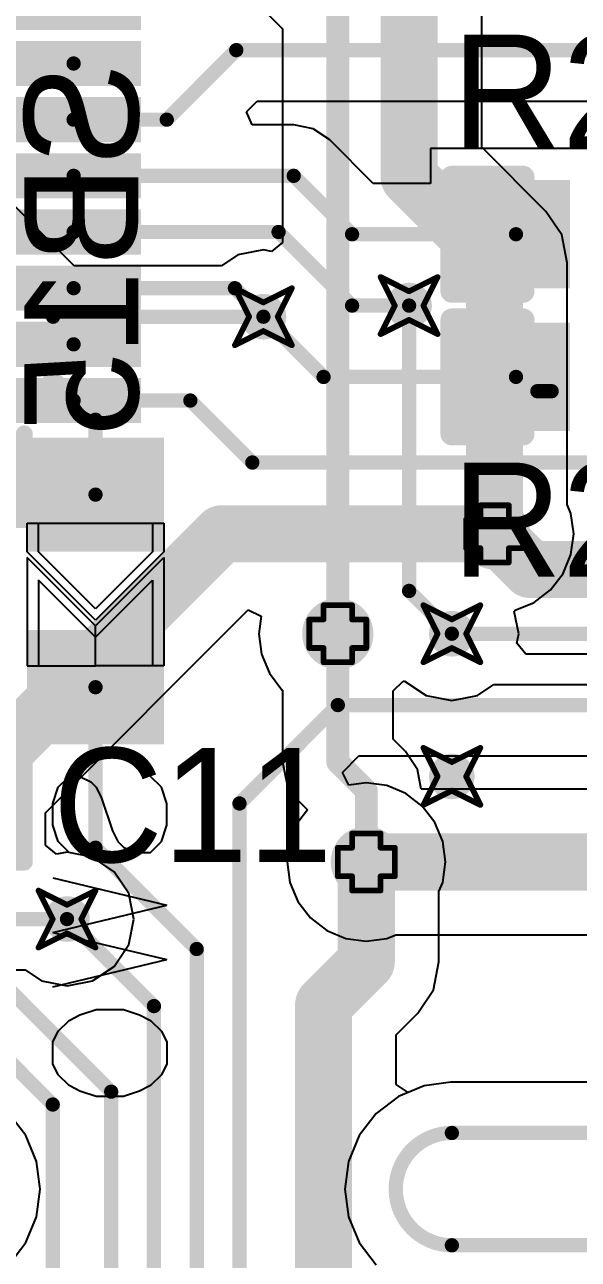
# Model space of a CAD drawing. Header units: millimetres. Extents: x 2.26 to 6.57, y 1.2 to 4.64.
# Drawn here: x 4.0084 to 4.2026, y 3.4439 to 3.8766 of the extents above; entities that cross this region are included whole.
import ezdxf

# ---------------------------------------------------------------- set-up
doc = ezdxf.new("R2010")
doc.units = ezdxf.units.MM
doc.header["$MEASUREMENT"] = 0
for name, color, linetype in [('BottomLayer', 5, 'Continuous'), ('BottomOverlay', 54, 'Continuous'), ('BottomPaste', 16, 'Continuous'), ('BottomSolder', 6, 'Continuous'), ('DrillDrawing', 1, 'Continuous'), ('KeepOutLayer', 6, 'Continuous'), ('Mechanical1', 6, 'Continuous'), ('MultiLayer', 9, 'Continuous'), ('TopLayer', 1, 'Continuous'), ('TopOverlay', 2, 'Continuous'), ('TopPaste', 8, 'Continuous'), ('TopSolder', 216, 'Continuous'), ('ViaHoleLayer', 16, 'Continuous')]:
    doc.layers.add(name, color=color, linetype=linetype)

# ---------------------------------------------------------------- blocks, each defined once
blk = doc.blocks.new('JP2_SMD_B_17')
at = {"layer": 'BottomLayer'}
for p, q in [((-0.02625, 0.02), (-0.02625, 0)), ((0.00375, 0.02), (-0.02625, 0.02)), ((-0.01625, 0), (0.00375, 0.02)), ((-0.00625, 0), (0.01375, 0.02)), ((0.01375, 0.02), (0.02375, 0.02)), ((0.02375, 0.02), (0.02375, -0.02)), ((-0.02625, 0), (-0.01625, 0)), ((-0.02625, -0.02), (-0.02625, 0)), ((-0.02625, 0), (-0.01625, 0)), ((-0.01625, 0), (0.00375, -0.02)), ((0.01375, -0.02), (-0.00625, 0)), ((0.00375, -0.02), (-0.02625, -0.02)), ((0.02375, -0.02), (0.01375, -0.02))]:
    blk.add_line(p, q, dxfattribs=at)
for points in [[(-0.01775, 0.02), (-0.04975, 0.02), (-0.01775, -0.02), (-0.04975, -0.02)], [(0.04975, 0.02), (0.01775, 0.02), (0.04975, -0.02), (0.01775, -0.02)]]:
    blk.add_solid(points, dxfattribs=at)
at = {"layer": 'BottomPaste'}
for p, q in [((-0.02625, 0.02), (-0.02625, 0)), ((0.00375, 0.02), (-0.02625, 0.02)), ((-0.01625, 0), (0.00375, 0.02)), ((-0.00625, 0), (0.01375, 0.02)), ((0.01375, 0.02), (0.02375, 0.02)), ((0.02375, 0.02), (0.02375, -0.02)), ((-0.02625, 0), (-0.01625, 0)), ((-0.02625, -0.02), (-0.02625, 0)), ((-0.02625, 0), (-0.01625, 0)), ((-0.01625, 0), (0.00375, -0.02)), ((0.01375, -0.02), (-0.00625, 0)), ((0.00375, -0.02), (-0.02625, -0.02)), ((0.02375, -0.02), (0.01375, -0.02))]:
    blk.add_line(p, q, dxfattribs=at)
for points in [[(-0.01775, 0.02), (-0.04975, 0.02), (-0.01775, -0.02), (-0.04975, -0.02)], [(0.04975, 0.02), (0.01775, 0.02), (0.04975, -0.02), (0.01775, -0.02)]]:
    blk.add_solid(points, dxfattribs=at)
at = {"layer": 'BottomSolder'}
for p, q in [((-0.02625, 0.024), (-0.02625, 0)), ((0.01175, 0.024), (-0.02625, 0.024)), ((-0.01225, 0), (0.01175, 0.024)), ((-0.01025, 0), (0.01375, 0.024)), ((0.01375, 0.024), (0.02375, 0.024)), ((0.02375, 0.024), (0.02375, -0.024)), ((-0.02625, 0), (-0.01225, 0)), ((-0.02625, -0.024), (-0.02625, 0)), ((-0.02625, 0), (-0.01225, 0)), ((-0.01225, 0), (0.01175, -0.024)), ((0.01375, -0.024), (-0.01025, 0)), ((0.01175, -0.024), (-0.02625, -0.024)), ((0.02375, -0.024), (0.01375, -0.024))]:
    blk.add_line(p, q, dxfattribs=at)
for points in [[(-0.01375, 0.024), (-0.05375, 0.024), (-0.01375, -0.024), (-0.05375, -0.024)], [(0.05375, 0.024), (0.01375, 0.024), (0.05375, -0.024), (0.01375, -0.024)]]:
    blk.add_solid(points, dxfattribs=at)
blk = doc.blocks.new('0603C_65')
at = {"layer": 'TopLayer'}
for points in [[(-0.0125, 0.015), (-0.0425, 0.015), (-0.0125, -0.015), (-0.0425, -0.015)], [(0.0425, 0.015), (0.0125, 0.015), (0.0425, -0.015), (0.0125, -0.015)]]:
    blk.add_solid(points, dxfattribs=at)
at = {"layer": 'TopOverlay', "const_width": 0.006}
for points in [[(-0.025, 0.02), (-0.05, 0.02)], [(-0.05, 0.02), (-0.05, -0.02)], [(0.05, 0.02), (0.025, 0.02)], [(0.05, 0.02), (0.05, -0.02)], [(-0.025, -0.02), (-0.05, -0.02)], [(0.05, -0.02), (0.025, -0.02)]]:
    blk.add_lwpolyline(points, dxfattribs=at)
at = {"layer": 'TopOverlay', "const_width": 0.003}
for points in [[(-0.0515, 0.02, 1), (-0.0485, 0.02, 1)], [(-0.0515, 0.02, 1), (-0.0485, 0.02, 1)], [(-0.0265, 0.02, 1), (-0.0235, 0.02, 1)], [(0.0235, 0.02, 1), (0.0265, 0.02, 1)], [(0.0485, 0.02, 1), (0.0515, 0.02, 1)], [(0.0485, 0.02, 1), (0.0515, 0.02, 1)], [(-0.0515, -0.02, 1), (-0.0485, -0.02, 1)], [(-0.0515, -0.02, 1), (-0.0485, -0.02, 1)], [(-0.0265, -0.02, 1), (-0.0235, -0.02, 1)], [(0.0235, -0.02, 1), (0.0265, -0.02, 1)], [(0.0485, -0.02, 1), (0.0515, -0.02, 1)], [(0.0485, -0.02, 1), (0.0515, -0.02, 1)]]:
    blk.add_lwpolyline(points, format="xyb", close=True, dxfattribs=at)
at = {"layer": 'TopPaste'}
for points in [[(-0.0125, 0.015), (-0.0425, 0.015), (-0.0125, -0.015), (-0.0425, -0.015)], [(0.0425, 0.015), (0.0125, 0.015), (0.0425, -0.015), (0.0125, -0.015)]]:
    blk.add_solid(points, dxfattribs=at)
at = {"layer": 'TopSolder'}
for points in [[(-0.0085, 0.019), (-0.0465, 0.019), (-0.0085, -0.019), (-0.0465, -0.019)], [(0.0465, 0.019), (0.0085, 0.019), (0.0465, -0.019), (0.0085, -0.019)]]:
    blk.add_solid(points, dxfattribs=at)
blk = doc.blocks.new('QFP48_7X7_111')
at = {"layer": 'TopLayer'}
for points in [[(-0.01378, 0.14764), (-0.00591, 0.14764), (-0.01378, 0.18701), (-0.00591, 0.18701)], [(0.00591, 0.14764), (0.01378, 0.14764), (0.00591, 0.18701), (0.01378, 0.18701)], [(0.02559, 0.14764), (0.03346, 0.14764), (0.02559, 0.18701), (0.03346, 0.18701)], [(0.04528, 0.14764), (0.05315, 0.14764), (0.04528, 0.18701), (0.05315, 0.18701)], [(0.06496, 0.14764), (0.07283, 0.14764), (0.06496, 0.18701), (0.07283, 0.18701)], [(0.08465, 0.14764), (0.09252, 0.14764), (0.08465, 0.18701), (0.09252, 0.18701)], [(0.10433, 0.14764), (0.1122, 0.14764), (0.10433, 0.18701), (0.1122, 0.18701)]]:
    blk.add_solid(points, dxfattribs=at)
at = {"layer": 'TopOverlay', "const_width": 0.006}
for points in [[(0.15, 0.15), (0.12, 0.15)], [(0.15, 0.12), (0.15, 0.15)]]:
    blk.add_lwpolyline(points, dxfattribs=at)
at = {"layer": 'TopOverlay', "const_width": 0.003}
for points in [[(0.1185, 0.15, 1), (0.1215, 0.15, 1)], [(0.1485, 0.15, 1), (0.1515, 0.15, 1)], [(0.1485, 0.15, 1), (0.1515, 0.15, 1)]]:
    blk.add_lwpolyline(points, format="xyb", close=True, dxfattribs=at)
at = {"layer": 'TopPaste'}
for points in [[(-0.01378, 0.14764), (-0.00591, 0.14764), (-0.01378, 0.18701), (-0.00591, 0.18701)], [(0.00591, 0.14764), (0.01378, 0.14764), (0.00591, 0.18701), (0.01378, 0.18701)], [(0.02559, 0.14764), (0.03346, 0.14764), (0.02559, 0.18701), (0.03346, 0.18701)], [(0.04528, 0.14764), (0.05315, 0.14764), (0.04528, 0.18701), (0.05315, 0.18701)], [(0.06496, 0.14764), (0.07283, 0.14764), (0.06496, 0.18701), (0.07283, 0.18701)], [(0.08465, 0.14764), (0.09252, 0.14764), (0.08465, 0.18701), (0.09252, 0.18701)], [(0.10433, 0.14764), (0.1122, 0.14764), (0.10433, 0.18701), (0.1122, 0.18701)]]:
    blk.add_solid(points, dxfattribs=at)
at = {"layer": 'TopSolder'}
for points in [[(-0.03746, 0.14364), (-0.02159, 0.14364), (-0.03746, 0.19101), (-0.02159, 0.19101)], [(-0.01778, 0.14364), (-0.00191, 0.14364), (-0.01778, 0.19101), (-0.00191, 0.19101)], [(0.00191, 0.14364), (0.01778, 0.14364), (0.00191, 0.19101), (0.01778, 0.19101)], [(0.02159, 0.14364), (0.03746, 0.14364), (0.02159, 0.19101), (0.03746, 0.19101)], [(0.04128, 0.14364), (0.05715, 0.14364), (0.04128, 0.19101), (0.05715, 0.19101)], [(0.06096, 0.14364), (0.07683, 0.14364), (0.06096, 0.19101), (0.07683, 0.19101)], [(0.08065, 0.14364), (0.09652, 0.14364), (0.08065, 0.19101), (0.09652, 0.19101)], [(0.10033, 0.14364), (0.1162, 0.14364), (0.10033, 0.19101), (0.1162, 0.19101)]]:
    blk.add_solid(points, dxfattribs=at)
blk = doc.blocks.new('0603R_129')
at = {"layer": 'TopLayer'}
for points in [[(-0.0125, 0.015), (-0.0425, 0.015), (-0.0125, -0.015), (-0.0425, -0.015)], [(0.0425, 0.015), (0.0125, 0.015), (0.0425, -0.015), (0.0125, -0.015)]]:
    blk.add_solid(points, dxfattribs=at)
at = {"layer": 'TopOverlay', "const_width": 0.008}
for points in [[(-0.025, 0.02), (-0.05, 0.02)], [(-0.05, 0.02), (-0.05, -0.02)], [(0.05, 0.02), (0.025, 0.02)], [(0.05, 0.02), (0.05, -0.02)], [(-0.025, -0.02), (-0.05, -0.02)], [(0.05, -0.02), (0.025, -0.02)]]:
    blk.add_lwpolyline(points, dxfattribs=at)
at = {"layer": 'TopOverlay', "const_width": 0.004}
for points in [[(-0.052, 0.02, 1), (-0.048, 0.02, 1)], [(-0.052, 0.02, 1), (-0.048, 0.02, 1)], [(-0.027, 0.02, 1), (-0.023, 0.02, 1)], [(0.023, 0.02, 1), (0.027, 0.02, 1)], [(0.048, 0.02, 1), (0.052, 0.02, 1)], [(0.048, 0.02, 1), (0.052, 0.02, 1)], [(-0.052, -0.02, 1), (-0.048, -0.02, 1)], [(-0.052, -0.02, 1), (-0.048, -0.02, 1)], [(-0.027, -0.02, 1), (-0.023, -0.02, 1)], [(0.023, -0.02, 1), (0.027, -0.02, 1)], [(0.048, -0.02, 1), (0.052, -0.02, 1)], [(0.048, -0.02, 1), (0.052, -0.02, 1)]]:
    blk.add_lwpolyline(points, format="xyb", close=True, dxfattribs=at)
at = {"layer": 'TopPaste'}
for points in [[(-0.0125, 0.015), (-0.0425, 0.015), (-0.0125, -0.015), (-0.0425, -0.015)], [(0.0425, 0.015), (0.0125, 0.015), (0.0425, -0.015), (0.0125, -0.015)]]:
    blk.add_solid(points, dxfattribs=at)
at = {"layer": 'TopSolder'}
for points in [[(-0.0085, 0.019), (-0.0465, 0.019), (-0.0085, -0.019), (-0.0465, -0.019)], [(0.0465, 0.019), (0.0085, 0.019), (0.0465, -0.019), (0.0085, -0.019)]]:
    blk.add_solid(points, dxfattribs=at)
blk = doc.blocks.new('0603R_132')
at = {"layer": 'TopLayer'}
for points in [[(-0.0125, 0.015), (-0.0425, 0.015), (-0.0125, -0.015), (-0.0425, -0.015)], [(0.0425, 0.015), (0.0125, 0.015), (0.0425, -0.015), (0.0125, -0.015)]]:
    blk.add_solid(points, dxfattribs=at)
at = {"layer": 'TopOverlay', "const_width": 0.008}
for points in [[(-0.05, -0.02), (-0.05, 0.02)], [(-0.05, 0.02), (-0.025, 0.02)], [(0.025, 0.02), (0.05, 0.02)], [(0.05, -0.02), (0.05, 0.02)], [(-0.05, -0.02), (-0.025, -0.02)], [(0.025, -0.02), (0.05, -0.02)]]:
    blk.add_lwpolyline(points, dxfattribs=at)
at = {"layer": 'TopOverlay', "const_width": 0.004}
for points in [[(-0.052, 0.02, 1), (-0.048, 0.02, 1)], [(-0.052, 0.02, 1), (-0.048, 0.02, 1)], [(-0.027, 0.02, 1), (-0.023, 0.02, 1)], [(0.023, 0.02, 1), (0.027, 0.02, 1)], [(0.048, 0.02, 1), (0.052, 0.02, 1)], [(0.048, 0.02, 1), (0.052, 0.02, 1)], [(-0.052, -0.02, 1), (-0.048, -0.02, 1)], [(-0.052, -0.02, 1), (-0.048, -0.02, 1)], [(-0.027, -0.02, 1), (-0.023, -0.02, 1)], [(0.023, -0.02, 1), (0.027, -0.02, 1)], [(0.048, -0.02, 1), (0.052, -0.02, 1)], [(0.048, -0.02, 1), (0.052, -0.02, 1)]]:
    blk.add_lwpolyline(points, format="xyb", close=True, dxfattribs=at)
at = {"layer": 'TopPaste'}
for points in [[(-0.0125, 0.015), (-0.0425, 0.015), (-0.0125, -0.015), (-0.0425, -0.015)], [(0.0425, 0.015), (0.0125, 0.015), (0.0425, -0.015), (0.0125, -0.015)]]:
    blk.add_solid(points, dxfattribs=at)
at = {"layer": 'TopSolder'}
for points in [[(-0.0085, 0.019), (-0.0465, 0.019), (-0.0085, -0.019), (-0.0465, -0.019)], [(0.0465, 0.019), (0.0085, 0.019), (0.0465, -0.019), (0.0085, -0.019)]]:
    blk.add_solid(points, dxfattribs=at)

msp = doc.modelspace()

# ---------------------------------------------------------------- linework, layer by layer
at = {"layer": 'BottomLayer'}
for p, q in [((3.97457, 3.99945), (4.0989, 3.87513)), ((4.16876, 3.83371), (4.16876, 3.89815)), ((4.0989, 3.87513), (4.0989, 3.8003)), ((4.19129, 3.81117), (4.16876, 3.83371)), ((4.02577, 3.79209), (3.9916, 3.82627)), ((4.19682, 3.8029), (4.19129, 3.81117)), ((4.0989, 3.8003), (4.09503, 3.79713)), ((4.19876, 3.79315), (4.19682, 3.8029)), ((4.08319, 3.79592), (4.07747, 3.79209)), ((4.09217, 3.7977), (4.08319, 3.79592)), ((4.09503, 3.79713), (4.09217, 3.7977)), ((4.07747, 3.79209), (4.02577, 3.79209)), ((4.19876, 3.70847), (4.19876, 3.79315)), ((4.20006, 3.70533), (4.19876, 3.70847)), ((4.20101, 3.69815), (4.20006, 3.70533)), ((4.20006, 3.69097), (4.20101, 3.69815)), ((4.19729, 3.68428), (4.20006, 3.69097)), ((4.19288, 3.67854), (4.19729, 3.68428)), ((4.18714, 3.67413), (4.19288, 3.67854)), ((4.18045, 3.67136), (4.18714, 3.67413)), ((4.18016, 3.67096), (4.18045, 3.67136)), ((4.18172, 3.66315), (4.18016, 3.67096)), ((4.18106, 3.65986), (4.18172, 3.66315)), ((4.18424, 3.65599), (4.18106, 3.65986)), ((4.25532, 3.65599), (4.18424, 3.65599)), ((4.11991, 3.61456), (4.12566, 3.62031)), ((4.12566, 3.62031), (4.26327, 3.62031)), ((4.12213, 3.61008), (4.11991, 3.61456)), ((4.12827, 3.61089), (4.12213, 3.61008)), ((4.13545, 3.60994), (4.12827, 3.61089)), ((4.14214, 3.60717), (4.13545, 3.60994)), ((4.14788, 3.60276), (4.14214, 3.60717)), ((4.15229, 3.59702), (4.14788, 3.60276)), ((4.15506, 3.59033), (4.15229, 3.59702)), ((4.15601, 3.58315), (4.15506, 3.59033)), ((4.15506, 3.57597), (4.15601, 3.58315)), ((4.15376, 3.57283), (4.15506, 3.57597)), ((4.15376, 3.54815), (4.15376, 3.57283)), ((4.15182, 3.5384), (4.15376, 3.54815)), ((4.15376, 3.54815), (4.15376, 3.54815)), ((4.15376, 3.54815), (4.15376, 3.54815)), ((4.15376, 3.54815), (4.15376, 3.54815)), ((4.14629, 3.53013), (4.15182, 3.5384)), ((4.13876, 3.52259), (4.14629, 3.53013)), ((4.13876, 3.50517), (4.13876, 3.52259)), ((4.14291, 3.50239), (4.13876, 3.50517)), ((4.15794, 3.50597), (4.14856, 3.50473)), ((4.15827, 3.50603), (4.15794, 3.50597)), ((4.44685, 3.50603), (4.15827, 3.50603)), ((4.14856, 3.50473), (4.14291, 3.50239))]:
    msp.add_line(p, q, dxfattribs=at)
for points, const_width in [([(4.14327, 3.82315), (4.14327, 3.89815)], 0.02), ([(4.11827, 3.66315), (4.11827, 3.88315)], 0.008), ([(4.14327, 3.82315), (4.17327, 3.79315)], 0.02), ([(3.97898, 3.81365), (4.01838, 3.77425)], 0.005), ([(4.17327, 3.69815), (4.17327, 3.79315)], 0.02), ([(3.98827, 3.78315), (4.03327, 3.73815)], 0.005), ([(4.14327, 3.67815), (4.14327, 3.77815)], 0.005), ([(4.01838, 3.77425), (4.09217, 3.77425)], 0.005), ([(4.03327, 3.7119), (4.03327, 3.73815)], 0.005), ([(4.14327, 3.67815), (4.15827, 3.66315)], 0.005), ([(4.03327, 3.58815), (4.03327, 3.6444)], 0.005), ([(4.08377, 3.60365), (4.11827, 3.63815)], 0.005), ([(4.11827, 3.63815), (4.26327, 3.63815)], 0.005), ([(4.08377, 3.19265), (4.08377, 3.60365)], 0.005), ([(4.12827, 3.54815), (4.12827, 3.58315)], 0.02), ([(4.03327, 3.58815), (4.06877, 3.55265)], 0.005), ([(4.02327, 3.56315), (4.05377, 3.53265)], 0.005), ([(3.98327, 3.55815), (4.03877, 3.50265)], 0.005), ([(4.11327, 3.53315), (4.12827, 3.54815)], 0.02), ([(4.06877, 2.86244), (4.06877, 3.55265)], 0.005), ([(4.11327, 3.19815), (4.11327, 3.53315)], 0.02), ([(4.05377, 2.86865), (4.05377, 3.53265)], 0.005), ([(3.99327, 3.52315), (4.01827, 3.49815)], 0.005), ([(4.03877, 2.87744), (4.03877, 3.50265)], 0.005), ([(4.01827, 3.42815), (4.01827, 3.49815)], 0.005)]:
    msp.add_lwpolyline(points, dxfattribs=dict(at, const_width=const_width))
for points, const_width in [([(4.13827, 3.82315, 1), (4.14827, 3.82315, 1)], 0.01), ([(4.13827, 3.82315, 1), (4.14827, 3.82315, 1)], 0.01), ([(4.16827, 3.79315, 1), (4.17827, 3.79315, 1)], 0.01), ([(4.16827, 3.79315, 1), (4.17827, 3.79315, 1)], 0.01), ([(4.13927, 3.77815, 1), (4.14727, 3.77815, 1)], 0.008), ([(4.08817, 3.77425, 1), (4.09617, 3.77425, 1)], 0.008), ([(4.14202, 3.77815, 1), (4.14452, 3.77815, 1)], 0.0025), ([(4.01713, 3.77425, 1), (4.01963, 3.77425, 1)], 0.0025), ([(4.01713, 3.77425, 1), (4.01963, 3.77425, 1)], 0.0025), ([(4.09092, 3.77425, 1), (4.09342, 3.77425, 1)], 0.0025), ([(4.03202, 3.73815, 1), (4.03452, 3.73815, 1)], 0.0025), ([(4.03202, 3.73815, 1), (4.03452, 3.73815, 1)], 0.0025), ([(4.03202, 3.7119, 1), (4.03452, 3.7119, 1)], 0.0025), ([(4.16702, 3.69815, 1), (4.17952, 3.69815, 1)], 0.0125), ([(4.16827, 3.69815, 1), (4.17827, 3.69815, 1)], 0.01), ([(4.14202, 3.67815, 1), (4.14452, 3.67815, 1)], 0.0025), ([(4.14202, 3.67815, 1), (4.14452, 3.67815, 1)], 0.0025), ([(4.11202, 3.66315, 1), (4.12452, 3.66315, 1)], 0.0125), ([(4.15427, 3.66315, 1), (4.16227, 3.66315, 1)], 0.008), ([(4.11627, 3.66315, 1), (4.12027, 3.66315, 1)], 0.004), ([(4.15702, 3.66315, 1), (4.15952, 3.66315, 1)], 0.0025), ([(4.03202, 3.6444, 1), (4.03452, 3.6444, 1)], 0.0025), ([(4.11702, 3.63815, 1), (4.11952, 3.63815, 1)], 0.0025), ([(4.11702, 3.63815, 1), (4.11952, 3.63815, 1)], 0.0025), ([(4.15427, 3.61315, 1), (4.16227, 3.61315, 1)], 0.008), ([(4.08252, 3.60365, 1), (4.08502, 3.60365, 1)], 0.0025), ([(4.08252, 3.60365, 1), (4.08502, 3.60365, 1)], 0.0025), ([(4.12202, 3.58315, 1), (4.13452, 3.58315, 1)], 0.0125), ([(4.12327, 3.58315, 1), (4.13327, 3.58315, 1)], 0.01), ([(4.03202, 3.58815, 1), (4.03452, 3.58815, 1)], 0.0025), ([(4.03202, 3.58815, 1), (4.03452, 3.58815, 1)], 0.0025), ([(4.01927, 3.56315, 1), (4.02727, 3.56315, 1)], 0.008), ([(4.02202, 3.56315, 1), (4.02452, 3.56315, 1)], 0.0025), ([(4.12327, 3.54815, 1), (4.13327, 3.54815, 1)], 0.01), ([(4.12327, 3.54815, 1), (4.13327, 3.54815, 1)], 0.01), ([(4.06752, 3.55265, 1), (4.07002, 3.55265, 1)], 0.0025), ([(4.06752, 3.55265, 1), (4.07002, 3.55265, 1)], 0.0025), ([(4.10827, 3.53315, 1), (4.11827, 3.53315, 1)], 0.01), ([(4.10827, 3.53315, 1), (4.11827, 3.53315, 1)], 0.01), ([(4.05252, 3.53265, 1), (4.05502, 3.53265, 1)], 0.0025), ([(4.05252, 3.53265, 1), (4.05502, 3.53265, 1)], 0.0025), ([(4.03752, 3.50265, 1), (4.04002, 3.50265, 1)], 0.0025), ([(4.03752, 3.50265, 1), (4.04002, 3.50265, 1)], 0.0025), ([(4.01702, 3.49815, 1), (4.01952, 3.49815, 1)], 0.0025), ([(4.01702, 3.49815, 1), (4.01952, 3.49815, 1)], 0.0025)]:
    msp.add_lwpolyline(points, format="xyb", close=True, dxfattribs=dict(at, const_width=const_width))
at = {"layer": 'BottomOverlay'}
for p, q in [((4.02018, 3.60934), (4.02399, 3.61315)), ((4.02399, 3.61315), (4.0278, 3.61315)), ((4.0278, 3.61315), (4.03161, 3.61125)), ((4.05636, 3.60934), (4.05255, 3.61315)), ((4.01828, 3.60363), (4.02018, 3.60934)), ((4.03161, 3.61125), (4.03351, 3.60934)), ((4.03351, 3.60934), (4.03542, 3.60553)), ((4.05827, 3.60363), (4.05636, 3.60934)), ((4.03542, 3.60553), (4.03922, 3.59411)), ((4.01828, 3.59601), (4.01828, 3.60363)), ((4.05827, 3.59601), (4.05827, 3.60363)), ((4.02018, 3.5903), (4.01828, 3.59601)), ((4.05636, 3.5903), (4.05827, 3.59601)), ((4.03922, 3.59411), (4.04113, 3.5903)), ((4.02399, 3.58649), (4.02018, 3.5903)), ((4.04113, 3.5903), (4.04303, 3.58839)), ((4.04303, 3.58839), (4.04684, 3.58649)), ((4.05255, 3.58649), (4.05636, 3.5903)), ((4.04684, 3.58649), (4.05255, 3.58649)), ((4.01828, 3.57754), (4.05827, 3.56802)), ((4.01828, 3.55849), (4.05827, 3.56802)), ((4.01828, 3.55849), (4.05827, 3.54897)), ((4.01828, 3.53945), (4.05827, 3.54897)), ((4.0278, 3.52955), (4.03351, 3.53145)), ((4.03351, 3.53145), (4.04303, 3.53145)), ((4.04303, 3.53145), (4.04875, 3.52955)), ((4.02018, 3.52384), (4.02399, 3.52764)), ((4.02399, 3.52764), (4.0278, 3.52955)), ((4.04875, 3.52955), (4.05255, 3.52764)), ((4.05255, 3.52764), (4.05636, 3.52384)), ((4.01828, 3.52003), (4.02018, 3.52384)), ((4.05636, 3.52384), (4.05827, 3.52003)), ((4.01828, 3.51241), (4.01828, 3.52003)), ((4.05827, 3.52003), (4.05827, 3.51241)), ((4.02018, 3.5086), (4.01828, 3.51241)), ((4.05827, 3.51241), (4.05636, 3.5086)), ((4.02399, 3.50479), (4.02018, 3.5086)), ((4.05636, 3.5086), (4.05255, 3.50479)), ((4.0278, 3.50289), (4.02399, 3.50479)), ((4.03351, 3.50098), (4.0278, 3.50289)), ((4.04303, 3.50098), (4.03351, 3.50098)), ((4.04875, 3.50289), (4.04303, 3.50098)), ((4.05255, 3.50479), (4.04875, 3.50289))]:
    msp.add_line(p, q, dxfattribs=at)
at = {"layer": 'DrillDrawing', "const_width": 0.002}
for points in [[(4.13327, 3.78815), (4.14327, 3.78315)], [(4.13327, 3.78815), (4.13827, 3.77815)], [(4.14327, 3.78315), (4.15327, 3.78815)], [(4.14827, 3.77815), (4.15327, 3.78815)], [(4.08217, 3.78425), (4.09217, 3.77925)], [(4.08217, 3.78425), (4.08717, 3.77425)], [(4.09217, 3.77925), (4.10217, 3.78425)], [(4.09717, 3.77425), (4.10217, 3.78425)], [(4.13327, 3.76815), (4.13827, 3.77815)], [(4.14827, 3.77815), (4.15327, 3.76815)], [(4.08217, 3.76425), (4.08717, 3.77425)], [(4.09717, 3.77425), (4.10217, 3.76425)], [(4.13327, 3.76815), (4.14327, 3.77315)], [(4.14327, 3.77315), (4.15327, 3.76815)], [(4.08217, 3.76425), (4.09217, 3.76925)], [(4.09217, 3.76925), (4.10217, 3.76425)], [(4.16827, 3.70315), (4.16827, 3.70815)], [(4.16827, 3.70815), (4.17827, 3.70815)], [(4.17827, 3.70315), (4.17827, 3.70815)], [(4.16327, 3.69315), (4.16327, 3.70315)], [(4.16327, 3.70315), (4.16827, 3.70315)], [(4.17827, 3.70315), (4.18327, 3.70315)], [(4.18327, 3.69315), (4.18327, 3.70315)], [(4.16327, 3.69315), (4.16827, 3.69315)], [(4.16827, 3.68815), (4.16827, 3.69315)], [(4.17827, 3.69315), (4.18327, 3.69315)], [(4.17827, 3.68815), (4.17827, 3.69315)], [(4.16827, 3.68815), (4.17827, 3.68815)], [(4.11327, 3.66815), (4.11327, 3.67315)], [(4.11327, 3.67315), (4.12327, 3.67315)], [(4.12327, 3.66815), (4.12327, 3.67315)], [(4.14827, 3.67315), (4.15827, 3.66815)], [(4.14827, 3.67315), (4.15327, 3.66315)], [(4.15827, 3.66815), (4.16827, 3.67315)], [(4.16327, 3.66315), (4.16827, 3.67315)], [(4.10827, 3.65815), (4.10827, 3.66815)], [(4.10827, 3.66815), (4.11327, 3.66815)], [(4.12327, 3.66815), (4.12827, 3.66815)], [(4.12827, 3.65815), (4.12827, 3.66815)], [(4.14827, 3.65315), (4.15327, 3.66315)], [(4.16327, 3.66315), (4.16827, 3.65315)], [(4.10827, 3.65815), (4.11327, 3.65815)], [(4.11327, 3.65315), (4.11327, 3.65815)], [(4.12327, 3.65815), (4.12827, 3.65815)], [(4.12327, 3.65315), (4.12327, 3.65815)], [(4.14827, 3.65315), (4.15827, 3.65815)], [(4.15827, 3.65815), (4.16827, 3.65315)], [(4.11327, 3.65315), (4.12327, 3.65315)], [(4.14827, 3.62315), (4.15827, 3.61815)], [(4.14827, 3.62315), (4.15327, 3.61315)], [(4.15827, 3.61815), (4.16827, 3.62315)], [(4.16327, 3.61315), (4.16827, 3.62315)], [(4.14827, 3.60315), (4.15327, 3.61315)], [(4.16327, 3.61315), (4.16827, 3.60315)], [(4.14827, 3.60315), (4.15827, 3.60815)], [(4.15827, 3.60815), (4.16827, 3.60315)], [(4.12327, 3.58815), (4.12327, 3.59315)], [(4.12327, 3.59315), (4.13327, 3.59315)], [(4.13327, 3.58815), (4.13327, 3.59315)], [(4.11827, 3.57815), (4.11827, 3.58815)], [(4.11827, 3.58815), (4.12327, 3.58815)], [(4.13327, 3.58815), (4.13827, 3.58815)], [(4.13827, 3.57815), (4.13827, 3.58815)], [(4.11827, 3.57815), (4.12327, 3.57815)], [(4.12327, 3.57315), (4.12327, 3.57815)], [(4.13327, 3.57815), (4.13827, 3.57815)], [(4.13327, 3.57315), (4.13327, 3.57815)], [(4.01327, 3.57315), (4.02327, 3.56815)], [(4.01327, 3.57315), (4.01827, 3.56315)], [(4.02327, 3.56815), (4.03327, 3.57315)], [(4.02827, 3.56315), (4.03327, 3.57315)], [(4.12327, 3.57315), (4.13327, 3.57315)], [(4.01327, 3.55315), (4.01827, 3.56315)], [(4.02827, 3.56315), (4.03327, 3.55315)], [(4.01327, 3.55315), (4.02327, 3.55815)], [(4.02327, 3.55815), (4.03327, 3.55315)]]:
    msp.add_lwpolyline(points, dxfattribs=at)
at = {"layer": 'DrillDrawing', "const_width": 0.001}
for points in [[(4.13277, 3.78815, 1), (4.13377, 3.78815, 1)], [(4.13277, 3.78815, 1), (4.13377, 3.78815, 1)], [(4.15277, 3.78815, 1), (4.15377, 3.78815, 1)], [(4.15277, 3.78815, 1), (4.15377, 3.78815, 1)], [(4.08167, 3.78425, 1), (4.08267, 3.78425, 1)], [(4.08167, 3.78425, 1), (4.08267, 3.78425, 1)], [(4.10167, 3.78425, 1), (4.10267, 3.78425, 1)], [(4.10167, 3.78425, 1), (4.10267, 3.78425, 1)], [(4.14277, 3.78315, 1), (4.14377, 3.78315, 1)], [(4.14277, 3.78315, 1), (4.14377, 3.78315, 1)], [(4.09167, 3.77925, 1), (4.09267, 3.77925, 1)], [(4.09167, 3.77925, 1), (4.09267, 3.77925, 1)], [(4.13777, 3.77815, 1), (4.13877, 3.77815, 1)], [(4.13777, 3.77815, 1), (4.13877, 3.77815, 1)], [(4.14777, 3.77815, 1), (4.14877, 3.77815, 1)], [(4.14777, 3.77815, 1), (4.14877, 3.77815, 1)], [(4.08667, 3.77425, 1), (4.08767, 3.77425, 1)], [(4.08667, 3.77425, 1), (4.08767, 3.77425, 1)], [(4.09667, 3.77425, 1), (4.09767, 3.77425, 1)], [(4.09667, 3.77425, 1), (4.09767, 3.77425, 1)], [(4.14277, 3.77315, 1), (4.14377, 3.77315, 1)], [(4.14277, 3.77315, 1), (4.14377, 3.77315, 1)], [(4.09167, 3.76925, 1), (4.09267, 3.76925, 1)], [(4.09167, 3.76925, 1), (4.09267, 3.76925, 1)], [(4.13277, 3.76815, 1), (4.13377, 3.76815, 1)], [(4.13277, 3.76815, 1), (4.13377, 3.76815, 1)], [(4.15277, 3.76815, 1), (4.15377, 3.76815, 1)], [(4.15277, 3.76815, 1), (4.15377, 3.76815, 1)], [(4.08167, 3.76425, 1), (4.08267, 3.76425, 1)], [(4.08167, 3.76425, 1), (4.08267, 3.76425, 1)], [(4.10167, 3.76425, 1), (4.10267, 3.76425, 1)], [(4.10167, 3.76425, 1), (4.10267, 3.76425, 1)], [(4.16777, 3.70815, 1), (4.16877, 3.70815, 1)], [(4.16777, 3.70815, 1), (4.16877, 3.70815, 1)], [(4.17777, 3.70815, 1), (4.17877, 3.70815, 1)], [(4.17777, 3.70815, 1), (4.17877, 3.70815, 1)], [(4.16277, 3.70315, 1), (4.16377, 3.70315, 1)], [(4.16277, 3.70315, 1), (4.16377, 3.70315, 1)], [(4.16777, 3.70315, 1), (4.16877, 3.70315, 1)], [(4.16777, 3.70315, 1), (4.16877, 3.70315, 1)], [(4.17777, 3.70315, 1), (4.17877, 3.70315, 1)], [(4.17777, 3.70315, 1), (4.17877, 3.70315, 1)], [(4.18277, 3.70315, 1), (4.18377, 3.70315, 1)], [(4.18277, 3.70315, 1), (4.18377, 3.70315, 1)], [(4.16277, 3.69315, 1), (4.16377, 3.69315, 1)], [(4.16277, 3.69315, 1), (4.16377, 3.69315, 1)], [(4.16777, 3.69315, 1), (4.16877, 3.69315, 1)], [(4.16777, 3.69315, 1), (4.16877, 3.69315, 1)], [(4.17777, 3.69315, 1), (4.17877, 3.69315, 1)], [(4.17777, 3.69315, 1), (4.17877, 3.69315, 1)], [(4.18277, 3.69315, 1), (4.18377, 3.69315, 1)], [(4.18277, 3.69315, 1), (4.18377, 3.69315, 1)], [(4.16777, 3.68815, 1), (4.16877, 3.68815, 1)], [(4.16777, 3.68815, 1), (4.16877, 3.68815, 1)], [(4.17777, 3.68815, 1), (4.17877, 3.68815, 1)], [(4.17777, 3.68815, 1), (4.17877, 3.68815, 1)], [(4.11277, 3.67315, 1), (4.11377, 3.67315, 1)], [(4.11277, 3.67315, 1), (4.11377, 3.67315, 1)], [(4.12277, 3.67315, 1), (4.12377, 3.67315, 1)], [(4.12277, 3.67315, 1), (4.12377, 3.67315, 1)], [(4.14777, 3.67315, 1), (4.14877, 3.67315, 1)], [(4.14777, 3.67315, 1), (4.14877, 3.67315, 1)], [(4.16777, 3.67315, 1), (4.16877, 3.67315, 1)], [(4.16777, 3.67315, 1), (4.16877, 3.67315, 1)], [(4.10777, 3.66815, 1), (4.10877, 3.66815, 1)], [(4.10777, 3.66815, 1), (4.10877, 3.66815, 1)], [(4.11277, 3.66815, 1), (4.11377, 3.66815, 1)], [(4.11277, 3.66815, 1), (4.11377, 3.66815, 1)], [(4.12277, 3.66815, 1), (4.12377, 3.66815, 1)], [(4.12277, 3.66815, 1), (4.12377, 3.66815, 1)], [(4.12777, 3.66815, 1), (4.12877, 3.66815, 1)], [(4.12777, 3.66815, 1), (4.12877, 3.66815, 1)], [(4.15777, 3.66815, 1), (4.15877, 3.66815, 1)], [(4.15777, 3.66815, 1), (4.15877, 3.66815, 1)], [(4.15277, 3.66315, 1), (4.15377, 3.66315, 1)], [(4.15277, 3.66315, 1), (4.15377, 3.66315, 1)], [(4.16277, 3.66315, 1), (4.16377, 3.66315, 1)], [(4.16277, 3.66315, 1), (4.16377, 3.66315, 1)], [(4.10777, 3.65815, 1), (4.10877, 3.65815, 1)], [(4.10777, 3.65815, 1), (4.10877, 3.65815, 1)], [(4.11277, 3.65815, 1), (4.11377, 3.65815, 1)], [(4.11277, 3.65815, 1), (4.11377, 3.65815, 1)], [(4.12277, 3.65815, 1), (4.12377, 3.65815, 1)], [(4.12277, 3.65815, 1), (4.12377, 3.65815, 1)], [(4.12777, 3.65815, 1), (4.12877, 3.65815, 1)], [(4.12777, 3.65815, 1), (4.12877, 3.65815, 1)], [(4.15777, 3.65815, 1), (4.15877, 3.65815, 1)], [(4.15777, 3.65815, 1), (4.15877, 3.65815, 1)], [(4.11277, 3.65315, 1), (4.11377, 3.65315, 1)], [(4.11277, 3.65315, 1), (4.11377, 3.65315, 1)], [(4.12277, 3.65315, 1), (4.12377, 3.65315, 1)], [(4.12277, 3.65315, 1), (4.12377, 3.65315, 1)], [(4.14777, 3.65315, 1), (4.14877, 3.65315, 1)], [(4.14777, 3.65315, 1), (4.14877, 3.65315, 1)], [(4.16777, 3.65315, 1), (4.16877, 3.65315, 1)], [(4.16777, 3.65315, 1), (4.16877, 3.65315, 1)], [(4.14777, 3.62315, 1), (4.14877, 3.62315, 1)], [(4.14777, 3.62315, 1), (4.14877, 3.62315, 1)], [(4.16777, 3.62315, 1), (4.16877, 3.62315, 1)], [(4.16777, 3.62315, 1), (4.16877, 3.62315, 1)], [(4.15777, 3.61815, 1), (4.15877, 3.61815, 1)], [(4.15777, 3.61815, 1), (4.15877, 3.61815, 1)], [(4.15277, 3.61315, 1), (4.15377, 3.61315, 1)], [(4.15277, 3.61315, 1), (4.15377, 3.61315, 1)], [(4.16277, 3.61315, 1), (4.16377, 3.61315, 1)], [(4.16277, 3.61315, 1), (4.16377, 3.61315, 1)], [(4.15777, 3.60815, 1), (4.15877, 3.60815, 1)], [(4.15777, 3.60815, 1), (4.15877, 3.60815, 1)], [(4.14777, 3.60315, 1), (4.14877, 3.60315, 1)], [(4.14777, 3.60315, 1), (4.14877, 3.60315, 1)], [(4.16777, 3.60315, 1), (4.16877, 3.60315, 1)], [(4.16777, 3.60315, 1), (4.16877, 3.60315, 1)], [(4.12277, 3.59315, 1), (4.12377, 3.59315, 1)], [(4.12277, 3.59315, 1), (4.12377, 3.59315, 1)], [(4.13277, 3.59315, 1), (4.13377, 3.59315, 1)], [(4.13277, 3.59315, 1), (4.13377, 3.59315, 1)], [(4.11777, 3.58815, 1), (4.11877, 3.58815, 1)], [(4.11777, 3.58815, 1), (4.11877, 3.58815, 1)], [(4.12277, 3.58815, 1), (4.12377, 3.58815, 1)], [(4.12277, 3.58815, 1), (4.12377, 3.58815, 1)], [(4.13277, 3.58815, 1), (4.13377, 3.58815, 1)], [(4.13277, 3.58815, 1), (4.13377, 3.58815, 1)], [(4.13777, 3.58815, 1), (4.13877, 3.58815, 1)], [(4.13777, 3.58815, 1), (4.13877, 3.58815, 1)], [(4.11777, 3.57815, 1), (4.11877, 3.57815, 1)], [(4.11777, 3.57815, 1), (4.11877, 3.57815, 1)], [(4.12277, 3.57815, 1), (4.12377, 3.57815, 1)], [(4.12277, 3.57815, 1), (4.12377, 3.57815, 1)], [(4.13277, 3.57815, 1), (4.13377, 3.57815, 1)], [(4.13277, 3.57815, 1), (4.13377, 3.57815, 1)], [(4.13777, 3.57815, 1), (4.13877, 3.57815, 1)], [(4.13777, 3.57815, 1), (4.13877, 3.57815, 1)], [(4.01277, 3.57315, 1), (4.01377, 3.57315, 1)], [(4.01277, 3.57315, 1), (4.01377, 3.57315, 1)], [(4.03277, 3.57315, 1), (4.03377, 3.57315, 1)], [(4.03277, 3.57315, 1), (4.03377, 3.57315, 1)], [(4.12277, 3.57315, 1), (4.12377, 3.57315, 1)], [(4.12277, 3.57315, 1), (4.12377, 3.57315, 1)], [(4.13277, 3.57315, 1), (4.13377, 3.57315, 1)], [(4.13277, 3.57315, 1), (4.13377, 3.57315, 1)], [(4.02277, 3.56815, 1), (4.02377, 3.56815, 1)], [(4.02277, 3.56815, 1), (4.02377, 3.56815, 1)], [(4.01777, 3.56315, 1), (4.01877, 3.56315, 1)], [(4.01777, 3.56315, 1), (4.01877, 3.56315, 1)], [(4.02777, 3.56315, 1), (4.02877, 3.56315, 1)], [(4.02777, 3.56315, 1), (4.02877, 3.56315, 1)], [(4.02277, 3.55815, 1), (4.02377, 3.55815, 1)], [(4.02277, 3.55815, 1), (4.02377, 3.55815, 1)], [(4.01277, 3.55315, 1), (4.01377, 3.55315, 1)], [(4.01277, 3.55315, 1), (4.01377, 3.55315, 1)], [(4.03277, 3.55315, 1), (4.03377, 3.55315, 1)], [(4.03277, 3.55315, 1), (4.03377, 3.55315, 1)]]:
    msp.add_lwpolyline(points, format="xyb", close=True, dxfattribs=at)
at = {"layer": 'KeepOutLayer', "const_width": 0.005}
msp.add_lwpolyline([(4.15827, 3.44882, -1.000005), (4.15827, 3.48819)], format="xyb", dxfattribs=at)
for points in [[(4.15827, 3.48819), (4.44685, 3.48819)], [(4.15827, 3.44882), (4.44685, 3.44882)]]:
    msp.add_lwpolyline(points, dxfattribs=at)
at = {"layer": 'KeepOutLayer', "const_width": 0.0025}
for points in [[(4.15702, 3.48819, 1), (4.15952, 3.48819, 1)], [(4.15702, 3.48819, 1), (4.15952, 3.48819, 1)], [(4.15702, 3.44882, 1), (4.15952, 3.44882, 1)], [(4.15702, 3.44882, 1), (4.15952, 3.44882, 1)]]:
    msp.add_lwpolyline(points, format="xyb", close=True, dxfattribs=at)
at = {"layer": 'Mechanical1', "const_width": 0.005}
msp.add_lwpolyline([(4.15827, 3.44882, -1), (4.15827, 3.48819)], format="xyb", dxfattribs=at)
for points in [[(4.15827, 3.48819), (4.44685, 3.48819)], [(4.15827, 3.44882), (4.44685, 3.44882)]]:
    msp.add_lwpolyline(points, dxfattribs=at)
at = {"layer": 'Mechanical1', "const_width": 0.0025}
for points in [[(4.15702, 3.48819, 1), (4.15952, 3.48819, 1)], [(4.15702, 3.48819, 1), (4.15952, 3.48819, 1)], [(4.15702, 3.44882, 1), (4.15952, 3.44882, 1)], [(4.15702, 3.44882, 1), (4.15952, 3.44882, 1)]]:
    msp.add_lwpolyline(points, format="xyb", close=True, dxfattribs=at)
at = {"layer": 'MultiLayer'}
for points, const_width in [([(4.13927, 3.77815, 1), (4.14727, 3.77815, 1)], 0.008), ([(4.08817, 3.77425, 1), (4.09617, 3.77425, 1)], 0.008), ([(4.16702, 3.69815, 1), (4.17952, 3.69815, 1)], 0.0125), ([(4.11202, 3.66315, 1), (4.12452, 3.66315, 1)], 0.0125), ([(4.15427, 3.66315, 1), (4.16227, 3.66315, 1)], 0.008), ([(4.15427, 3.61315, 1), (4.16227, 3.61315, 1)], 0.008), ([(4.12202, 3.58315, 1), (4.13452, 3.58315, 1)], 0.0125), ([(4.01927, 3.56315, 1), (4.02727, 3.56315, 1)], 0.008)]:
    msp.add_lwpolyline(points, format="xyb", close=True, dxfattribs=dict(at, const_width=const_width))
at = {"layer": 'TopLayer'}
for p, q in [((4.08628, 3.84608), (4.09003, 3.84983)), ((4.09003, 3.84983), (4.3678, 3.84983)), ((4.08819, 3.84146), (4.08628, 3.84608)), ((4.1028, 3.84146), (4.08819, 3.84146)), ((4.10962, 3.84011), (4.1028, 3.84146)), ((4.11541, 3.83624), (4.10962, 3.84011)), ((4.13066, 3.82099), (4.11541, 3.83624)), ((4.26577, 3.83315), (4.15077, 3.83315)), ((4.15077, 3.83315), (4.15077, 3.82099)), ((4.15077, 3.82099), (4.13066, 3.82099)), ((4.01577, 3.60041), (4.08685, 3.6715)), ((4.08685, 3.6715), (4.09134, 3.66929)), ((4.09134, 3.66929), (4.09053, 3.66315)), ((4.09053, 3.66315), (4.09148, 3.65597)), ((4.09148, 3.65597), (4.09425, 3.64928)), ((4.09425, 3.64928), (4.09865, 3.64354)), ((4.09865, 3.64354), (4.0989, 3.64335)), ((4.0989, 3.64335), (4.0989, 3.61815)), ((4.13764, 3.6431), (4.14123, 3.64658)), ((4.14123, 3.64658), (4.14169, 3.64657)), ((4.14169, 3.64657), (4.14929, 3.64148)), ((4.16724, 3.64148), (4.17296, 3.64531)), ((4.17296, 3.64531), (4.39588, 3.64531)), ((4.13764, 3.62617), (4.13764, 3.6431)), ((4.14929, 3.64148), (4.15827, 3.6397)), ((4.15827, 3.6397), (4.16724, 3.64148)), ((4.14197, 3.62185), (4.13764, 3.62617)), ((4.14617, 3.61556), (4.14197, 3.62185)), ((4.0989, 3.61815), (4.10037, 3.61074)), ((4.14754, 3.60864), (4.14617, 3.61556)), ((4.10037, 3.61074), (4.10457, 3.60445)), ((4.10457, 3.60445), (4.10761, 3.60141)), ((4.45327, 3.60864), (4.14754, 3.60864)), ((4.01577, 3.58905), (4.01577, 3.60041)), ((4.10761, 3.60141), (4.10425, 3.59702)), ((4.10425, 3.59702), (4.10148, 3.59033)), ((4.01963, 3.58588), (4.01577, 3.58905)), ((4.10148, 3.59033), (4.10053, 3.58315)), ((4.02327, 3.5866), (4.01963, 3.58588)), ((4.03224, 3.58482), (4.02327, 3.5866)), ((4.03985, 3.57973), (4.03224, 3.58482)), ((4.10053, 3.58315), (4.10148, 3.57597)), ((4.04493, 3.57212), (4.03985, 3.57973)), ((4.10148, 3.57597), (4.10425, 3.56928)), ((4.04672, 3.56315), (4.04493, 3.57212)), ((4.10425, 3.56928), (4.10865, 3.56354)), ((4.04493, 3.55418), (4.04672, 3.56315)), ((4.10865, 3.56354), (4.1144, 3.55913)), ((4.1144, 3.55913), (4.12109, 3.55636)), ((4.13545, 3.55636), (4.13859, 3.55766)), ((4.13859, 3.55766), (4.5102, 3.55766)), ((4.03985, 3.54657), (4.04493, 3.55418)), ((4.12109, 3.55636), (4.12827, 3.55541)), ((4.12827, 3.55541), (4.13545, 3.55636)), ((3.94796, 3.54531), (4.00857, 3.54531)), ((4.00857, 3.54531), (4.01429, 3.54148)), ((4.03224, 3.54148), (4.03985, 3.54657)), ((4.01429, 3.54148), (4.02327, 3.5397)), ((4.02327, 3.5397), (4.03224, 3.54148)), ((4.15794, 3.50597), (4.14856, 3.50473)), ((4.15827, 3.50603), (4.15794, 3.50597)), ((4.44685, 3.50603), (4.15827, 3.50603)), ((4.13951, 3.50099), (4.13175, 3.49502)), ((4.14856, 3.50473), (4.13951, 3.50099)), ((4.00886, 3.48726), (4.0029, 3.49502)), ((4.13175, 3.49502), (4.12579, 3.48726)), ((4.01261, 3.47821), (4.00886, 3.48726)), ((4.12579, 3.48726), (4.12204, 3.47821)), ((4.01388, 3.4685), (4.01261, 3.47821)), ((4.12204, 3.47821), (4.12076, 3.4685)), ((4.01261, 3.4588), (4.01388, 3.4685)), ((4.12076, 3.4685), (4.12204, 3.4588)), ((4.00886, 3.44975), (4.01261, 3.4588)), ((4.12204, 3.4588), (4.12579, 3.44975)), ((4.0029, 3.44198), (4.00886, 3.44975)), ((4.12579, 3.44975), (4.13175, 3.44198))]:
    msp.add_line(p, q, dxfattribs=at)
for points, const_width in [([(4.05827, 3.84331), (4.08264, 3.86768)], 0.005), ([(4.08264, 3.86768), (4.3678, 3.86768)], 0.005), ([(3.99311, 3.86299), (4.02559, 3.86299)], 0.005), ([(4.02559, 3.84331), (4.05827, 3.84331)], 0.005), ([(4.02559, 3.82362), (4.1028, 3.82362)], 0.005), ([(4.1028, 3.82362), (4.12327, 3.80315)], 0.005), ([(4.02559, 3.80394), (4.09748, 3.80394)], 0.005), ([(4.09748, 3.80394), (4.12327, 3.77815)], 0.005), ([(4.12327, 3.80315), (4.18077, 3.80315)], 0.005), ([(4.02559, 3.78425), (4.08217, 3.78425)], 0.005), ([(4.08217, 3.78425), (4.09217, 3.77425)], 0.005), ([(4.12327, 3.77815), (4.14327, 3.77815)], 0.005), ([(4.09217, 3.77425), (4.11327, 3.75315)], 0.005), ([(3.99969, 3.76457), (4.02559, 3.76457)], 0.005), ([(4.11327, 3.75315), (4.18077, 3.75315)], 0.005), ([(4.02559, 3.74488), (4.06654, 3.74488)], 0.005), ([(4.06654, 3.74488), (4.08827, 3.72315)], 0.005), ([(4.18827, 3.74815), (4.19327, 3.74815)], 0.005), ([(4.08827, 3.72315), (4.22327, 3.72315)], 0.005), ([(3.98577, 3.60646), (4.07746, 3.69815)], 0.02), ([(4.07746, 3.69815), (4.17327, 3.69815)], 0.02), ([(4.17327, 3.69815), (4.18577, 3.68565)], 0.02), ([(4.18577, 3.68565), (4.47827, 3.68565)], 0.02), ([(4.11827, 3.66315), (4.11867, 3.66315)], 0.02), ([(4.11827, 3.61815), (4.11827, 3.66315)], 0.008), ([(4.15827, 3.66315), (4.40327, 3.66315)], 0.005), ([(4.11827, 3.61815), (4.12827, 3.60815)], 0.008), ([(4.12827, 3.58315), (4.12827, 3.60815)], 0.008), ([(4.12827, 3.58315), (4.57405, 3.58315)], 0.02), ([(3.93327, 3.56315), (4.02327, 3.56315)], 0.005)]:
    msp.add_lwpolyline(points, dxfattribs=dict(at, const_width=const_width))
for points, const_width in [([(4.08139, 3.86768, 1), (4.08389, 3.86768, 1)], 0.0025), ([(4.08139, 3.86768, 1), (4.08389, 3.86768, 1)], 0.0025), ([(4.02434, 3.86299, 1), (4.02684, 3.86299, 1)], 0.0025), ([(4.02434, 3.84331, 1), (4.02684, 3.84331, 1)], 0.0025), ([(4.05702, 3.84331, 1), (4.05952, 3.84331, 1)], 0.0025), ([(4.05702, 3.84331, 1), (4.05952, 3.84331, 1)], 0.0025), ([(4.02434, 3.82362, 1), (4.02684, 3.82362, 1)], 0.0025), ([(4.10155, 3.82362, 1), (4.10405, 3.82362, 1)], 0.0025), ([(4.10155, 3.82362, 1), (4.10405, 3.82362, 1)], 0.0025), ([(4.02434, 3.80394, 1), (4.02684, 3.80394, 1)], 0.0025), ([(4.09623, 3.80394, 1), (4.09873, 3.80394, 1)], 0.0025), ([(4.09623, 3.80394, 1), (4.09873, 3.80394, 1)], 0.0025), ([(4.12202, 3.80315, 1), (4.12452, 3.80315, 1)], 0.0025), ([(4.12202, 3.80315, 1), (4.12452, 3.80315, 1)], 0.0025), ([(4.17952, 3.80315, 1), (4.18202, 3.80315, 1)], 0.0025), ([(4.02434, 3.78425, 1), (4.02684, 3.78425, 1)], 0.0025), ([(4.08092, 3.78425, 1), (4.08342, 3.78425, 1)], 0.0025), ([(4.08092, 3.78425, 1), (4.08342, 3.78425, 1)], 0.0025), ([(4.13927, 3.77815, 1), (4.14727, 3.77815, 1)], 0.008), ([(4.08817, 3.77425, 1), (4.09617, 3.77425, 1)], 0.008), ([(4.12202, 3.77815, 1), (4.12452, 3.77815, 1)], 0.0025), ([(4.12202, 3.77815, 1), (4.12452, 3.77815, 1)], 0.0025), ([(4.14202, 3.77815, 1), (4.14452, 3.77815, 1)], 0.0025), ([(4.09092, 3.77425, 1), (4.09342, 3.77425, 1)], 0.0025), ([(4.09092, 3.77425, 1), (4.09342, 3.77425, 1)], 0.0025), ([(4.02434, 3.76457, 1), (4.02684, 3.76457, 1)], 0.0025), ([(4.11202, 3.75315, 1), (4.11452, 3.75315, 1)], 0.0025), ([(4.11202, 3.75315, 1), (4.11452, 3.75315, 1)], 0.0025), ([(4.17952, 3.75315, 1), (4.18202, 3.75315, 1)], 0.0025), ([(4.02434, 3.74488, 1), (4.02684, 3.74488, 1)], 0.0025), ([(4.06529, 3.74488, 1), (4.06779, 3.74488, 1)], 0.0025), ([(4.06529, 3.74488, 1), (4.06779, 3.74488, 1)], 0.0025), ([(4.18702, 3.74815, 1), (4.18952, 3.74815, 1)], 0.0025), ([(4.19202, 3.74815, 1), (4.19452, 3.74815, 1)], 0.0025), ([(4.08702, 3.72315, 1), (4.08952, 3.72315, 1)], 0.0025), ([(4.08702, 3.72315, 1), (4.08952, 3.72315, 1)], 0.0025), ([(4.16702, 3.69815, 1), (4.17952, 3.69815, 1)], 0.0125), ([(4.07246, 3.69815, 1), (4.08246, 3.69815, 1)], 0.01), ([(4.07246, 3.69815, 1), (4.08246, 3.69815, 1)], 0.01), ([(4.16827, 3.69815, 1), (4.17827, 3.69815, 1)], 0.01), ([(4.16827, 3.69815, 1), (4.17827, 3.69815, 1)], 0.01), ([(4.18077, 3.68565, 1), (4.19077, 3.68565, 1)], 0.01), ([(4.18077, 3.68565, 1), (4.19077, 3.68565, 1)], 0.01), ([(4.11202, 3.66315, 1), (4.12452, 3.66315, 1)], 0.0125), ([(4.11327, 3.66315, 1), (4.12327, 3.66315, 1)], 0.01), ([(4.11367, 3.66315, 1), (4.12367, 3.66315, 1)], 0.01), ([(4.15427, 3.66315, 1), (4.16227, 3.66315, 1)], 0.008), ([(4.11627, 3.66315, 1), (4.12027, 3.66315, 1)], 0.004), ([(4.15702, 3.66315, 1), (4.15952, 3.66315, 1)], 0.0025), ([(4.11627, 3.61815, 1), (4.12027, 3.61815, 1)], 0.004), ([(4.11627, 3.61815, 1), (4.12027, 3.61815, 1)], 0.004), ([(4.15427, 3.61315, 1), (4.16227, 3.61315, 1)], 0.008), ([(4.12627, 3.60815, 1), (4.13027, 3.60815, 1)], 0.004), ([(4.12627, 3.60815, 1), (4.13027, 3.60815, 1)], 0.004), ([(4.12202, 3.58315, 1), (4.13452, 3.58315, 1)], 0.0125), ([(4.12327, 3.58315, 1), (4.13327, 3.58315, 1)], 0.01), ([(4.12627, 3.58315, 1), (4.13027, 3.58315, 1)], 0.004), ([(4.01927, 3.56315, 1), (4.02727, 3.56315, 1)], 0.008), ([(4.02202, 3.56315, 1), (4.02452, 3.56315, 1)], 0.0025)]:
    msp.add_lwpolyline(points, format="xyb", close=True, dxfattribs=dict(at, const_width=const_width))
at = {"layer": 'ViaHoleLayer'}
for points, const_width in [([(4.14127, 3.77815, 1), (4.14527, 3.77815, 1)], 0.004), ([(4.09017, 3.77425, 1), (4.09417, 3.77425, 1)], 0.004), ([(4.17002, 3.69815, 1), (4.17652, 3.69815, 1)], 0.0065), ([(4.11502, 3.66315, 1), (4.12152, 3.66315, 1)], 0.0065), ([(4.15627, 3.66315, 1), (4.16027, 3.66315, 1)], 0.004), ([(4.15627, 3.61315, 1), (4.16027, 3.61315, 1)], 0.004), ([(4.12502, 3.58315, 1), (4.13152, 3.58315, 1)], 0.0065), ([(4.02127, 3.56315, 1), (4.02527, 3.56315, 1)], 0.004)]:
    msp.add_lwpolyline(points, format="xyb", close=True, dxfattribs=dict(at, const_width=const_width))

# ---------------------------------------------------------------- block references
for name, p, rotation in [('QFP48_7X7_111', (3.85827, 3.85315), 270), ('0603R_129', (4.20827, 3.80315), 180), ('0603R_132', (4.20827, 3.75315), 360), ('JP2_SMD_B_17', (4.03327, 3.67815), 90), ('0603C_65', (3.95827, 3.60315), 180)]:
    msp.add_blockref(name, p, dxfattribs=dict(rotation=rotation))

# ---------------------------------------------------------------- texts
at = {"layer": 'BottomOverlay', "text_generation_flag": 2}
msp.add_text('SB15', height=0.04, rotation=90, dxfattribs=at).set_placement((4.04827, 3.86315))
at = {"layer": 'TopOverlay'}
for s, p in [('R25', (4.15827, 3.83315)), ('R24', (4.15827, 3.68315)), ('C11', (4.01827, 3.58315))]:
    msp.add_text(s, height=0.04, dxfattribs=at).set_placement(p)

doc.saveas('drawing.dxf')
